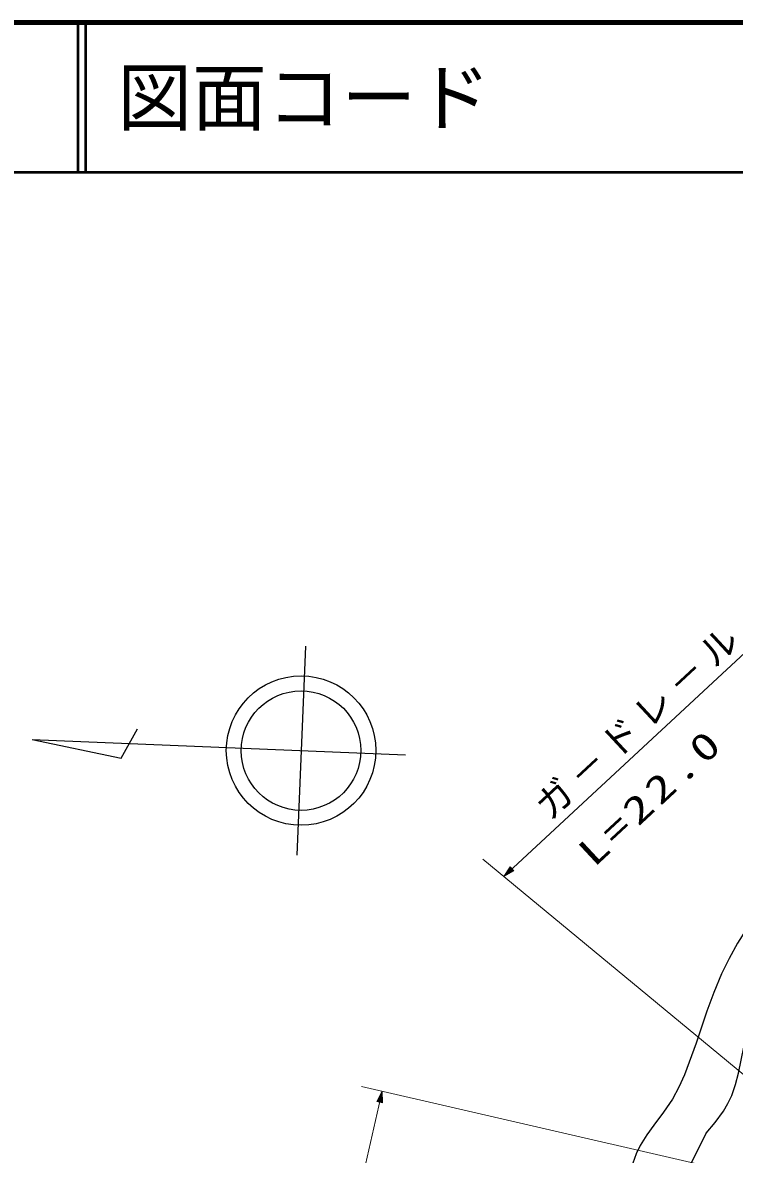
# Model space of a CAD drawing. Units: millimetres, scale not verified. Extents: x 40000 to 680000, y 20000 to 380000.
# Drawn here: x 114048 to 161660, y 304269 to 380000 of the extents above; entities that cross this region are included whole.
import ezdxf
from ezdxf.enums import TextEntityAlignment as Align

# ---------------------------------------------------------------- set-up
doc = ezdxf.new("R2010")
doc.units = ezdxf.units.MM
doc.header["$LTSCALE"] = 1000
for name, color, linetype, lineweight in [('M-BGD', 7, 'Continuous', 25), ('M-BGD-HTXT', 7, 'Continuous', 13), ('M-TTL', 2, 'Continuous', 140), ('M-TTL-LINE', 7, 'Continuous', 50)]:
    doc.layers.add(name, color=color, linetype=linetype, lineweight=lineweight)
doc.layers.add('M-TTL-TXT', color=7, linetype='Continuous')
doc.styles.add('ＭＳ ゴシック', font='')
doc.styles.get('ＭＳ ゴシック').set_extended_font_data('MS Gothic')

msp = doc.modelspace()

# ---------------------------------------------------------------- linework, layer by layer
at = {"layer": 'M-BGD'}
for p, q in [((132961, 338283), (132386, 324295)), ((120642, 330783), (121723, 332740)), ((114688, 332028), (120642, 330783)), ((114688, 332028), (139667, 331001))]:
    msp.add_line(p, q, dxfattribs=at)
for points in [[(159773, 305691), (160377, 306408), (160932, 307160), (161231, 307668), (161482, 308213), (161736, 308943), (161938, 309710), (162302, 311451), (162724, 313174), (163167, 314637), (163665, 316076), (164414, 318030), (165221, 319968), (166021, 321737), (166878, 323488), (167466, 324624), (168069, 325763)], [(163921, 321568), (162873, 319996), (161876, 318391), (161315, 317381), (160809, 316346), (160291, 315108), (159829, 313843), (159106, 311717), (158322, 309600), (157949, 308771), (157519, 307962), (156927, 307085), (156277, 306230), (155794, 305565), (155362, 304869), (155087, 304300), (154861, 303690)], [(159773, 305691), (158942, 304060), (158162, 302396), (157735, 301351), (157358, 300272), (156839, 298395), (156266, 296551), (155996, 295925), (155673, 295326), (155148, 294553), (154564, 293800)]]:
    msp.add_lwpolyline(points, dxfattribs=at)
for radius in [5000, 4000]:
    msp.add_circle((132673, 331289), radius, dxfattribs=at)
at = {"layer": 'M-BGD-HTXT'}
for p, q in [((146232, 322862), (165566, 340830)), ((166335, 306243), (144839, 324014)), ((129843, 272421), (138100, 308489)), ((164258, 302457), (136717, 308808))]:
    msp.add_line(p, q, dxfattribs=at)
for points in [[(146232, 322862), (146909, 323236), (146653, 323510)], [(146344, 322967), (146657, 323437), (146836, 323245)], [(146399, 323018), (146656, 323397), (146796, 323246)], [(146456, 323070), (146654, 323358), (146757, 323248)], [(146510, 323122), (146653, 323318), (146717, 323249)], [(138100, 308489), (137749, 307800), (138115, 307716)], [(138065, 308339), (138071, 307774), (137815, 307833)], [(138049, 308266), (138049, 307808), (137848, 307854)], [(138031, 308191), (138028, 307842), (137882, 307875)], [(138015, 308118), (138007, 307876), (137916, 307896)]]:
    msp.add_lwpolyline(points, close=True, dxfattribs=at)
for points in [[(146288, 322915), (146659, 323477), (146876, 323243), (146289, 322916)], [(146664, 323265), (146567, 323174), (146652, 323278), (146677, 323251), (146567, 323174)], [(138082, 308414), (138092, 307741), (137781, 307812), (138082, 308412)], [(137968, 307913), (137997, 308043), (137986, 307909), (137949, 307918), (137997, 308043)]]:
    msp.add_lwpolyline(points, dxfattribs=at)
at = {"layer": 'M-TTL'}
msp.add_line((680000, 380000), (40000, 380000), dxfattribs=at)
at = {"layer": 'M-TTL-LINE'}
for p, q in [((117750, 380000), (117750, 370000)), ((118250, 380000), (118250, 370000)), ((40000, 370000), (680000, 370000))]:
    msp.add_line(p, q, dxfattribs=at)

# ---------------------------------------------------------------- texts
at = {"layer": 'M-BGD-HTXT', "char_height": 1833, "attachment_point": 7, "rotation": 42.9, "style": 'ＭＳ ゴシック'}
for s, insert in [('\\T1.2;ガ－ドレ－ル', (149409, 326470)), ('\\T1.2;\\W1.35;L=22.0', (152289, 323403))]:
    msp.add_mtext(s, dxfattribs=dict(at, insert=insert))
at = {"layer": 'M-TTL-TXT', "style": 'ＭＳ ゴシック'}
msp.add_text('図面コード', height=3666, dxfattribs=at).set_placement((120380, 375000), align=Align.MIDDLE_LEFT)

doc.saveas('drawing.dxf')
